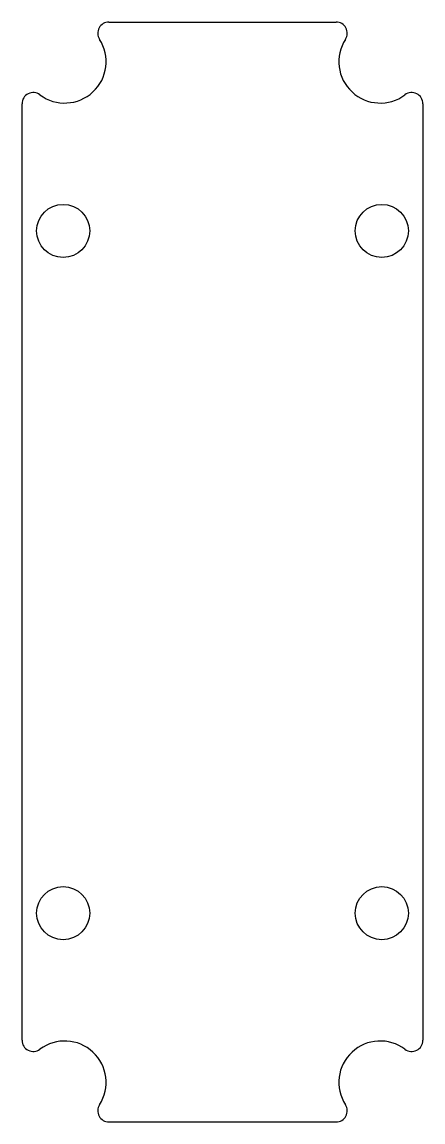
# Model space of a CAD drawing. Header units: millimetres. Extents: x 5 to 58, y 7 to 152.
import ezdxf

# ---------------------------------------------------------------- set-up
doc = ezdxf.new("R2010")
doc.units = ezdxf.units.MM

msp = doc.modelspace()

# ---------------------------------------------------------------- linework, layer by layer
for p, q in [((16.37, 152.27), (46.3, 152.27)), ((16.37, 7.16), (46.3, 7.16))]:
    msp.add_line(p, q)
at = {"color": 7, "linetype": 'Continuous'}
for p, q in [((4.91, 17.94), (4.91, 141.48)), ((57.76, 141.48), (57.76, 17.94))]:
    msp.add_line(p, q, dxfattribs=at)
for centre in [(10.33, 124.71), (52.33, 124.71), (10.33, 34.71), (52.33, 34.71)]:
    msp.add_circle(centre, 3.5)
for centre, radius, start, end in [((16.37, 150.79), 1.48, 90, 212.785), ((46.3, 150.79), 1.48, 327.215, 90), ((10.54, 147.03), 5.45, 233.2102, 32.785), ((52.12, 147.03), 5.45, 147.215, 306.7898), ((6.39, 141.48), 1.48, 53.2102, 180), ((56.27, 141.48), 1.48, 0, 126.7898), ((6.39, 17.94), 1.48, 180, 306.7898), ((10.54, 12.39), 5.45, 327.215, 126.7898), ((52.12, 12.39), 5.45, 53.2102, 212.785), ((56.27, 17.94), 1.48, 233.2102, 0), ((16.37, 8.64), 1.48, 147.215, 270), ((46.3, 8.64), 1.48, 270, 32.785)]:
    msp.add_arc(centre, radius, start, end)

doc.saveas('drawing.dxf')
